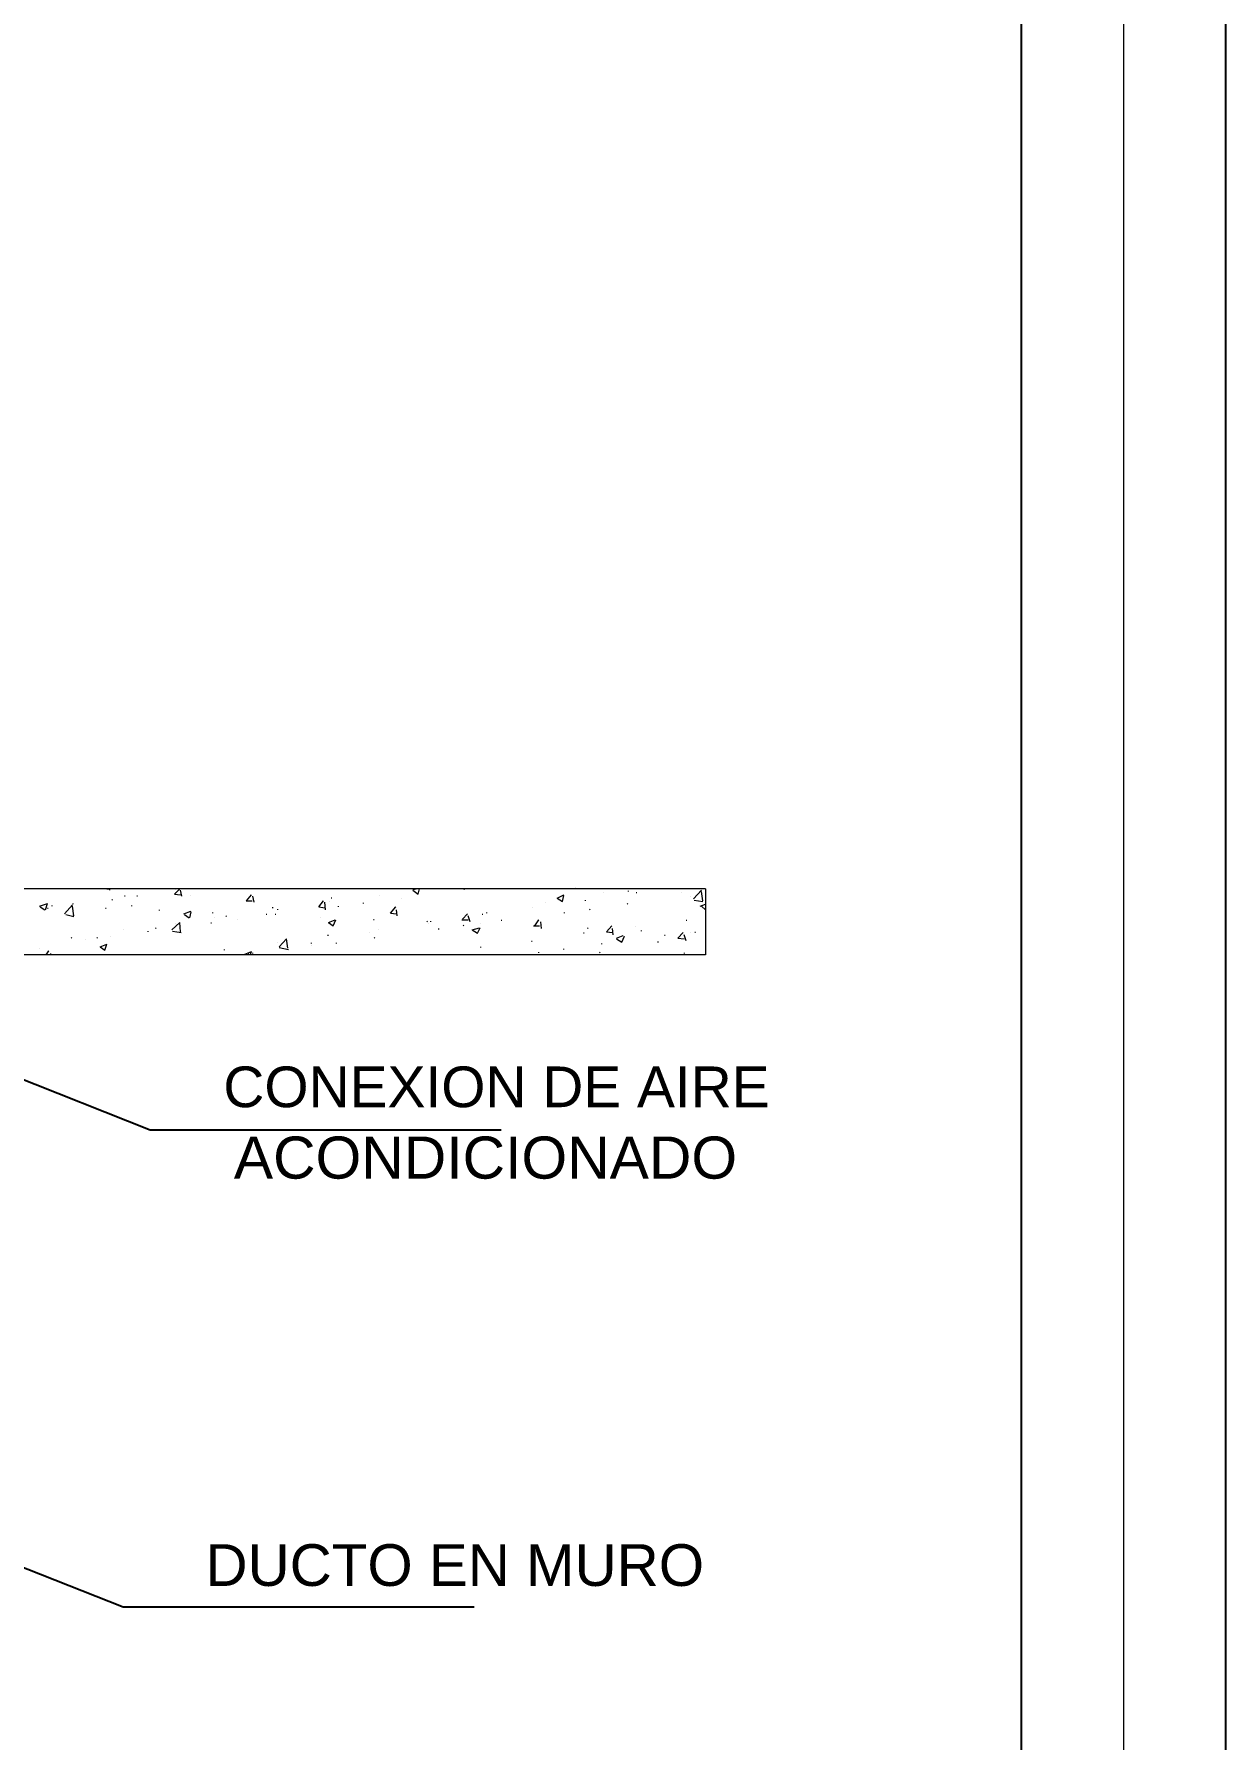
# Model space of a CAD drawing. Header units: millimetres. Extents: x 821 to 906, y 83 to 185.
# Drawn here: x 903.408 to 905.575, y 93.98 to 97.081 of the extents above; entities that cross this region are included whole.
import ezdxf

# ---------------------------------------------------------------- set-up
doc = ezdxf.new("R2010")
doc.units = ezdxf.units.MM
doc.layers.add('C.EMPOTRADO EN PARED Y TECHO', color=210, linetype='Continuous', lineweight=40)
doc.layers.add('P6', color=255, linetype='Continuous', lineweight=20)
doc.styles.add('Arial$001', font='arial.ttf', dxfattribs={"height": 3.480444})

# ---------------------------------------------------------------- blocks, each defined once
blk = doc.blocks.new('regreger')
at = {"color": 7, "linetype": 'Continuous', "lineweight": 9, "true_color": 0x000007}
for points in [[(466.8328, 134.6776), (464.9151, 134.6776), (464.9151, 134.6776)], [(465.3626, 134.6776), (465.3676, 134.6776), (465.3676, 134.6776)], [(465.3693, 134.6742), (465.3693, 134.6776), (465.3693, 134.6776)], [(465.5284, 134.6643), (465.5416, 134.6776), (465.5416, 134.6776)], [(466.1135, 134.6759), (466.1217, 134.6776), (466.1217, 134.6776)], [(466.1267, 134.6643), (466.13, 134.6776), (466.13, 134.6776)], [(466.2411, 134.6759), (466.2394, 134.6759), (466.2394, 134.6759)], [(466.5129, 134.6776), (466.5113, 134.6792), (466.5113, 134.6792)], [(466.8328, 134.6776), (466.8328, 134.5151), (466.8328, 134.5151)], [(465.1969, 134.6345), (465.2168, 134.6411), (465.2168, 134.6411)], [(465.1985, 134.6328), (465.2101, 134.6262), (465.2101, 134.6262)], [(465.2118, 134.6262), (465.2168, 134.6411), (465.2168, 134.6411)], [(465.2284, 134.6345), (465.2284, 134.6361), (465.2284, 134.6361)], [(465.2582, 134.6162), (465.2781, 134.6378), (465.2781, 134.6378)], [(465.2814, 134.6113), (465.2781, 134.6345), (465.2781, 134.6345)], [(465.2798, 134.6394), (465.2798, 134.6411), (465.2798, 134.6411)], [(465.3759, 134.6494), (465.3742, 134.651), (465.3742, 134.651)], [(465.4074, 134.6593), (465.4057, 134.6593), (465.4057, 134.6593)], [(465.424, 134.6345), (465.424, 134.6361), (465.424, 134.6361)], [(465.4372, 134.6593), (465.4356, 134.6593), (465.4356, 134.6593)], [(465.5284, 134.6643), (465.5433, 134.6626), (465.5433, 134.6626)], [(465.5466, 134.6593), (465.5433, 134.6742), (465.5433, 134.6742)], [(465.7041, 134.6477), (465.719, 134.6477), (465.719, 134.6477)], [(465.7057, 134.6477), (465.7173, 134.6626), (465.7173, 134.6626)], [(465.724, 134.6444), (465.7206, 134.6593), (465.7206, 134.6593)], [(465.8831, 134.6328), (465.8947, 134.6477), (465.8947, 134.6477)], [(465.8831, 134.6328), (465.898, 134.6311), (465.898, 134.6311)], [(465.8997, 134.6262), (465.898, 134.6444), (465.898, 134.6444)], [(465.9146, 134.6543), (465.9129, 134.6543), (465.9129, 134.6543)], [(465.9311, 134.6328), (465.9311, 134.6345), (465.9311, 134.6345)], [(465.9925, 134.6411), (465.9925, 134.6427), (465.9925, 134.6427)], [(466.0588, 134.6179), (466.072, 134.6328), (466.072, 134.6328)], [(466.1135, 134.6742), (466.1267, 134.6643), (466.1267, 134.6643)], [(466.4682, 134.6543), (466.4847, 134.6626), (466.4847, 134.6626)], [(466.4682, 134.6543), (466.4814, 134.6461), (466.4814, 134.6461)], [(466.4814, 134.6461), (466.4847, 134.661), (466.4847, 134.661)], [(466.5378, 134.6477), (466.5378, 134.6494), (466.5378, 134.6494)], [(466.6422, 134.6394), (466.6405, 134.6411), (466.6405, 134.6411)], [(466.6438, 134.6709), (466.6438, 134.6726), (466.6438, 134.6726)], [(466.6637, 134.6676), (466.6621, 134.6676), (466.6621, 134.6676)], [(466.803, 134.6527), (466.8229, 134.6742), (466.8229, 134.6742)], [(466.8046, 134.6494), (466.8262, 134.6461), (466.8262, 134.6461)], [(466.8195, 134.6345), (466.8328, 134.6394), (466.8328, 134.6394)], [(466.8262, 134.6477), (466.8229, 134.6709), (466.8229, 134.6709)], [(466.8229, 134.6345), (466.8328, 134.6262), (466.8328, 134.6262)], [(465.2184, 134.6295), (465.2168, 134.6295), (465.2168, 134.6295)], [(465.2615, 134.6146), (465.2814, 134.6096), (465.2814, 134.6096)], [(465.2798, 134.6096), (465.2798, 134.6113), (465.2798, 134.6113)], [(465.361, 134.6295), (465.3593, 134.6295), (465.3593, 134.6295)], [(465.4919, 134.6245), (465.4919, 134.6262), (465.4919, 134.6262)], [(465.5217, 134.5764), (465.5416, 134.5947), (465.5416, 134.5947)], [(465.5433, 134.5715), (465.5416, 134.5947), (465.5416, 134.5947)], [(465.5516, 134.6162), (465.5682, 134.6229), (465.5682, 134.6229)], [(465.5532, 134.6146), (465.5648, 134.6063), (465.5648, 134.6063)], [(465.5665, 134.6063), (465.5698, 134.6212), (465.5698, 134.6212)], [(465.6195, 134.593), (465.6179, 134.593), (465.6179, 134.593)], [(465.6229, 134.6179), (465.6229, 134.6195), (465.6229, 134.6195)], [(465.656, 134.6096), (465.6543, 134.6113), (465.6543, 134.6113)], [(465.7555, 134.6146), (465.7538, 134.6146), (465.7538, 134.6146)], [(465.7704, 134.6311), (465.7687, 134.6311), (465.7687, 134.6311)], [(465.777, 134.6146), (465.7753, 134.6146), (465.7753, 134.6146)], [(465.782, 134.6262), (465.782, 134.6278), (465.782, 134.6278)], [(465.9063, 134.5947), (465.9229, 134.6013), (465.9229, 134.6013)], [(465.9063, 134.5947), (465.9179, 134.5864), (465.9179, 134.5864)], [(465.9179, 134.5864), (465.9245, 134.6013), (465.9245, 134.6013)], [(466.019, 134.6013), (466.0173, 134.6013), (466.0173, 134.6013)], [(466.0588, 134.6179), (466.0737, 134.6162), (466.0737, 134.6162)], [(466.0753, 134.6113), (466.0737, 134.6262), (466.0737, 134.6262)], [(466.1499, 134.5963), (466.1483, 134.598), (466.1483, 134.598)], [(466.1582, 134.5963), (466.1582, 134.598), (466.1582, 134.598)], [(466.2345, 134.6013), (466.2494, 134.6013), (466.2494, 134.6013)], [(466.2361, 134.603), (466.2477, 134.6162), (466.2477, 134.6162)], [(466.2543, 134.5963), (466.2494, 134.6113), (466.2494, 134.6113)], [(466.2858, 134.6146), (466.2842, 134.6146), (466.2842, 134.6146)], [(466.2958, 134.6179), (466.2958, 134.6195), (466.2958, 134.6195)], [(466.3322, 134.5997), (466.3306, 134.5997), (466.3306, 134.5997)], [(466.4135, 134.5864), (466.4234, 134.6013), (466.4234, 134.6013)], [(466.43, 134.5798), (466.4284, 134.5963), (466.4284, 134.5963)], [(466.4864, 134.6179), (466.4864, 134.6195), (466.4864, 134.6195)], [(466.5494, 134.6262), (466.5477, 134.6278), (466.5477, 134.6278)], [(466.7864, 134.5997), (466.7847, 134.5997), (466.7847, 134.5997)], [(465.2764, 134.5566), (465.2748, 134.5582), (465.2748, 134.5582)], [(465.3394, 134.5566), (465.3378, 134.5582), (465.3378, 134.5582)], [(465.4637, 134.5715), (465.4637, 134.5731), (465.4637, 134.5731)], [(465.4836, 134.5798), (465.482, 134.5814), (465.482, 134.5814)], [(465.5234, 134.5731), (465.545, 134.5698), (465.545, 134.5698)], [(465.7853, 134.535), (465.8035, 134.5549), (465.8035, 134.5549)], [(465.8068, 134.5317), (465.8035, 134.5549), (465.8035, 134.5549)], [(465.9063, 134.5632), (465.9046, 134.5632), (465.9046, 134.5632)], [(466.0206, 134.5566), (466.019, 134.5582), (466.019, 134.5582)], [(466.1781, 134.5781), (466.1764, 134.5781), (466.1764, 134.5781)], [(466.2394, 134.5864), (466.2378, 134.588), (466.2378, 134.588)], [(466.2593, 134.5764), (466.2776, 134.5814), (466.2776, 134.5814)], [(466.2593, 134.5764), (466.2726, 134.5682), (466.2726, 134.5682)], [(466.2726, 134.5682), (466.2792, 134.5814), (466.2792, 134.5814)], [(466.4101, 134.5864), (466.4251, 134.5864), (466.4251, 134.5864)], [(466.4135, 134.5864), (466.4118, 134.588), (466.4118, 134.588)], [(466.5345, 134.5682), (466.5328, 134.5682), (466.5328, 134.5682)], [(466.5444, 134.5798), (466.5427, 134.5814), (466.5427, 134.5814)], [(466.5892, 134.5715), (466.6024, 134.5864), (466.6024, 134.5864)], [(466.5892, 134.5715), (466.6041, 134.5698), (466.6041, 134.5698)], [(466.6057, 134.5648), (466.6041, 134.5798), (466.6041, 134.5798)], [(466.614, 134.5566), (466.6306, 134.5632), (466.6306, 134.5632)], [(466.614, 134.5549), (466.6273, 134.5466), (466.6273, 134.5466)], [(466.6273, 134.5466), (466.6339, 134.5615), (466.6339, 134.5615)], [(466.6753, 134.5731), (466.6753, 134.5748), (466.6753, 134.5748)], [(466.7334, 134.5632), (466.7317, 134.5632), (466.7317, 134.5632)], [(466.7648, 134.5566), (466.7781, 134.5698), (466.7781, 134.5698)], [(466.7648, 134.5566), (466.7798, 134.5549), (466.7798, 134.5549)], [(466.7847, 134.5499), (466.7798, 134.5648), (466.7798, 134.5648)], [(466.8079, 134.5698), (466.8063, 134.5698), (466.8063, 134.5698)], [(466.8328, 134.5151), (464.9151, 134.5151), (464.9151, 134.5151)], [(465.2135, 134.5151), (465.2201, 134.5251), (465.2201, 134.5251)], [(465.2251, 134.5151), (465.2251, 134.5184), (465.2251, 134.5184)], [(465.3461, 134.535), (465.3626, 134.5416), (465.3626, 134.5416)], [(465.3461, 134.535), (465.3577, 134.5267), (465.3577, 134.5267)], [(465.3577, 134.5267), (465.3626, 134.5416), (465.3626, 134.5416)], [(465.651, 134.5267), (465.651, 134.5284), (465.651, 134.5284)], [(465.7008, 134.5151), (465.6991, 134.5151), (465.6991, 134.5151)], [(465.7008, 134.5168), (465.7173, 134.5234), (465.7173, 134.5234)], [(465.7107, 134.5168), (465.709, 134.5168), (465.709, 134.5168)], [(465.714, 134.5151), (465.7173, 134.5234), (465.7173, 134.5234)], [(465.7206, 134.5184), (465.7206, 134.5201), (465.7206, 134.5201)], [(465.7853, 134.5334), (465.8085, 134.5284), (465.8085, 134.5284)], [(465.8648, 134.5433), (465.8648, 134.545), (465.8648, 134.545)], [(465.9262, 134.5433), (465.9262, 134.545), (465.9262, 134.545)], [(466.1566, 134.5151), (466.1549, 134.5151), (466.1549, 134.5151)], [(466.2809, 134.5334), (466.2809, 134.535), (466.2809, 134.535)], [(466.4068, 134.5483), (466.4052, 134.5483), (466.4052, 134.5483)], [(466.4234, 134.5201), (466.4234, 134.5218), (466.4234, 134.5218)], [(466.4847, 134.5284), (466.4847, 134.53), (466.4847, 134.53)], [(466.5742, 134.5201), (466.5726, 134.5218), (466.5726, 134.5218)], [(466.5776, 134.5416), (466.5776, 134.5433), (466.5776, 134.5433)], [(466.7168, 134.5466), (466.7151, 134.5466), (466.7151, 134.5466)], [(466.7814, 134.5184), (466.7814, 134.5201), (466.7814, 134.5201)]]:
    blk.add_lwpolyline(points, dxfattribs=at)
for points in [[(465.5317, 134.6759), (465.5317, 134.6759)], [(465.53, 134.6693), (465.53, 134.6693)], [(465.5682, 134.661), (465.5682, 134.661)], [(465.9096, 134.6461), (465.9096, 134.6461)], [(466.0322, 134.661), (466.0322, 134.661)], [(466.0853, 134.6543), (466.0853, 134.6543)], [(466.44, 134.6444), (466.44, 134.6444)], [(466.5825, 134.6676), (466.5825, 134.6676)], [(466.7748, 134.6676), (466.7748, 134.6676)], [(466.7963, 134.6593), (466.7963, 134.6593)], [(465.53, 134.593), (465.53, 134.593)], [(465.6278, 134.6063), (465.6278, 134.6063)], [(465.6825, 134.6013), (465.6825, 134.6013)], [(465.8864, 134.6079), (465.8864, 134.6079)], [(466.1516, 134.593), (466.1516, 134.593)], [(466.2809, 134.5914), (466.2809, 134.5914)], [(466.4085, 134.6311), (466.4085, 134.6311)], [(465.3096, 134.5532), (465.3096, 134.5532)], [(465.3709, 134.5615), (465.3709, 134.5615)], [(465.4024, 134.5764), (465.4024, 134.5764)], [(466.0074, 134.5698), (466.0074, 134.5698)], [(466.0306, 134.5781), (466.0306, 134.5781)], [(466.6604, 134.5847), (466.6604, 134.5847)], [(466.7947, 134.5698), (466.7947, 134.5698)], [(465.1969, 134.5317), (465.1969, 134.5317)], [(465.7803, 134.5466), (465.7803, 134.5466)], [(465.8648, 134.5383), (465.8648, 134.5383)]]:
    blk.add_lwpolyline(points, close=True, dxfattribs=at)
at = {"color": 7, "linetype": 'Continuous', "lineweight": -2, "true_color": 0x000007}
for points in [[(465.1306, 134.2201), (465.4687, 134.0858), (466.3306, 134.0858)], [(465.0659, 133.0466), (465.4024, 132.914), (466.2643, 132.914)]]:
    blk.add_lwpolyline(points, dxfattribs=at)
at = {"color": 7, "true_color": 0x000007, "style": 'Arial$001'}
for s, height, p in [(' CONEXION DE AIRE', 0.099927, (465.6096, 134.1412)), ('ACONDICIONADO', 0.103425, (465.6742, 133.9657)), ('DUCTO EN MURO', 0.102475, (465.6046, 132.9655))]:
    blk.add_text(s, height=height, dxfattribs=at).set_placement(p)
blk = doc.blocks.new('HTRHTRHTR')
for p, q in [((4244.528, -165.782), (4244.528, 437.54)), ((4235.834, 428.847), (4235.834, -157.089))]:
    blk.add_line(p, q)
at = {"layer": 'P6', "color": 7}
blk.add_line((4240.181, 433.193), (4240.181, -161.435), dxfattribs=at)

msp = doc.modelspace()

# ---------------------------------------------------------------- block references
at = {"color": 251, "lineweight": 60, "xscale": 0.04279462122516643, "yscale": 0.04279462122516643, "zscale": 0.04279462122516643}
msp.add_blockref('HTRHTRHTR', (723.9317, 90.291), dxfattribs=at)
at = {"layer": 'C.EMPOTRADO EN PARED Y TECHO', "lineweight": 25, "xscale": 0.7403935568954524, "yscale": 0.7403935568954524, "zscale": 0.7403935568954524}
msp.add_blockref('regreger', (558.9885, -4.1872), dxfattribs=at)

doc.saveas('drawing.dxf')
